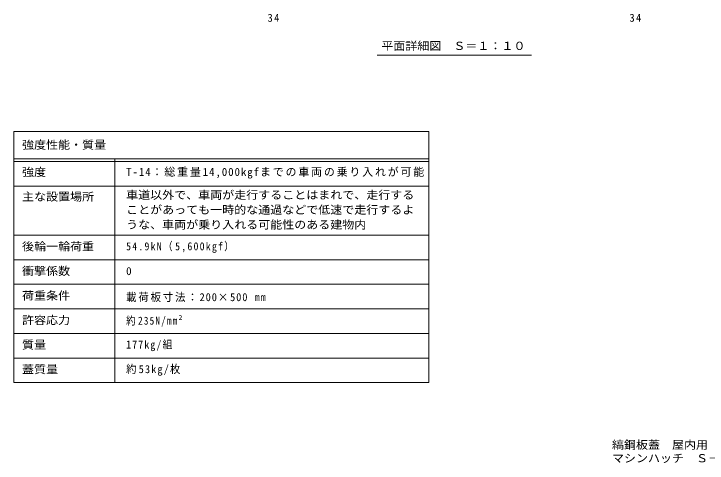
# Model space of a CAD drawing. Units: millimetres at full size, sheet at 1:10. Extents: x -2620 to 2461, y -1962 to 1588.
# Drawn here: x -2620 to -80, y -1962 to -316 of the extents above; entities that cross this region are included whole.
import ezdxf
from ezdxf.enums import TextEntityAlignment as Align

# ---------------------------------------------------------------- set-up
doc = ezdxf.new("R2010")
doc.units = ezdxf.units.MM
doc.header["$LTSCALE"] = 10
for name, color, linetype, lineweight in [('0-5', 4, 'Continuous', 9), ('0-F', 7, 'Continuous', 9), ('F-5', 7, 'Continuous', 9), ('F-F', 2, 'Continuous', 9)]:
    doc.layers.add(name, color=color, linetype=linetype, lineweight=lineweight)
doc.styles.add('ＭＳ ゴシック', font='')
doc.styles.get('ＭＳ ゴシック').set_extended_font_data('MS Gothic')

msp = doc.modelspace()

# ---------------------------------------------------------------- linework, layer by layer
at = {"layer": '0-5', "color": 7}
msp.add_line((-1288.55, -466.55), (-723.5, -466.55), dxfattribs=at)
at = {"layer": 'F-5'}
for p, q in [((-1100.11, -746.68), (-1100.11, -1666.68)), ((-2620.11, -946.68), (-1100.11, -946.68)), ((-2620.11, -1126.68), (-1100.11, -1126.68))]:
    msp.add_line(p, q, dxfattribs=at)
at = {"layer": 'F-F', "color": 7}
for p, q in [((-2620.11, -746.68), (-1100.11, -746.68)), ((-2620.11, -746.68), (-2620.11, -1666.68)), ((-2620.11, -846.68), (-1100.11, -846.68)), ((-2620.11, -856.68), (-1100.11, -856.68)), ((-2250.11, -846.68), (-2250.11, -1666.68)), ((-2620.11, -946.68), (-1100.11, -946.68)), ((-2620.11, -1126.68), (-1100.11, -1126.68)), ((-2620.11, -1216.68), (-1100.11, -1216.68)), ((-2620.11, -1306.68), (-1100.11, -1306.68)), ((-1100.11, -1396.68), (-2620.11, -1396.68)), ((-1100.11, -1486.68), (-2620.11, -1486.68)), ((-1100.11, -1576.68), (-2620.11, -1576.68)), ((-1100.11, -1666.68), (-2620.11, -1666.68))]:
    msp.add_line(p, q, dxfattribs=at)

# ---------------------------------------------------------------- texts
at = {"layer": '0-5', "color": 2, "style": 'ＭＳ ゴシック', "width": 1.1}
msp.add_text('平面詳細図\u3000Ｓ＝１：１０', height=29.33, dxfattribs=at).set_placement((-1273.53, -456.74), align=Align.BOTTOM_LEFT)
at = {"layer": '0-F', "color": 2, "char_height": 29.33, "attachment_point": 7, "style": 'ＭＳ ゴシック'}
for insert in [(-1690.38, -345.21), (-364.18, -345.21)]:
    msp.add_mtext('\\T1.27;\\W0.95;34', dxfattribs=dict(at, insert=insert))
at = {"layer": 'F-5', "color": 2, "style": 'ＭＳ ゴシック', "width": 1.1}
for s, p in [('縞鋼板蓋\u3000屋内用\u3000一般形\u3000スチール製\u3000ステンレス目地', (-428.49, -1918.41)), ('マシンハッチ\u3000Ｓ－１４ＥＣ－１２００×１２００', (-428.49, -1967.62))]:
    msp.add_text(s, height=29.33, dxfattribs=at).set_placement(p, align=Align.BOTTOM_LEFT)
at = {"layer": 'F-F', "style": 'ＭＳ ゴシック', "width": 1.1}
for s, p in [('強度性能・質量', (-2590.11, -819.24)), ('強度', (-2590.11, -919.18)), ('車道以外で、車両が走行することはまれで、走行する', (-2208.77, -1002.75)), ('主な設置場所', (-2590.11, -1009.18)), ('ことがあっても一時的な通過などで低速で走行するよ', (-2208.77, -1057.23)), ('うな、車両が乗り入れる可能性のある建物内', (-2208.77, -1111.71)), ('後輪一輪荷重', (-2590.11, -1191.68)), ('衝撃係数', (-2590.11, -1281.68)), ('荷重条件', (-2590.11, -1371.68)), ('許容応力', (-2590.11, -1461.68)), ('質量', (-2590.11, -1551.68)), ('蓋質量', (-2590.11, -1641.68))]:
    msp.add_text(s, height=29.33, dxfattribs=at).set_placement(p, align=Align.BOTTOM_LEFT)
at = {"layer": 'F-F', "style": 'ＭＳ ゴシック'}
msp.add_text('0', height=29.33, dxfattribs=at).set_placement((-2208.77, -1281.68), align=Align.BOTTOM_LEFT)
at = {"layer": 'F-F', "char_height": 29.33, "attachment_point": 7, "style": 'ＭＳ ゴシック'}
for s, insert in [('\\T1.17;T-14：総重量14,000kgfまでの車両の乗り入れが可能', (-2208.77, -919.18)), ('\\T1.25;\\W0.9;54.9kN（5,600kgf）', (-2208.77, -1191.68)), ('\\T1.18;\\W0.95;載荷板寸法：200×500\\~mm', (-2208.77, -1371.68)), ('\\T1.25;\\W0.85;約235N/mm²', (-2208.77, -1461.68)), ('\\T1.24;\\W0.9;177kg/組', (-2208.77, -1551.68)), ('\\T1.21;\\W0.95;約53kg/枚', (-2208.77, -1641.68))]:
    msp.add_mtext(s, dxfattribs=dict(at, insert=insert))

doc.saveas('drawing.dxf')
